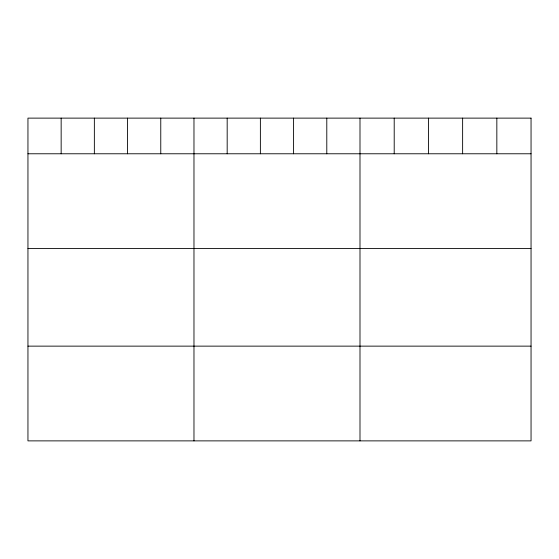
<?xml version="1.0" encoding="UTF-8"?>
<svg xmlns="http://www.w3.org/2000/svg" width="559" height="559" viewBox="0 0 559 559"><rect width="100%" height="100%" fill="white"/><g stroke="black" fill="none" stroke-linecap="round" stroke-linejoin="round"><path stroke-width="0.84" d="M27.95 153.774L531.05 153.774M27.95 248.517L531.05 248.517M27.95 346.133L531.05 346.133M496.839 118.124L496.839 153.774M462.628 118.124L462.628 153.774M428.418 118.124L428.418 153.774M394.207 118.124L394.207 153.774M359.996 118.124L359.996 440.876M326.791 118.124L326.791 153.774M293.587 118.124L293.587 153.774M260.382 118.124L260.382 153.774M227.178 118.124L227.178 153.774M193.973 118.124L193.973 440.876M160.768 118.124L160.768 153.774M127.564 118.124L127.564 153.774M94.359 118.124L94.359 153.774M61.155 118.124L61.155 153.774M531.05 118.124L27.95 118.124L27.95 440.876L531.05 440.876L531.05 118.124"/></g></svg>
